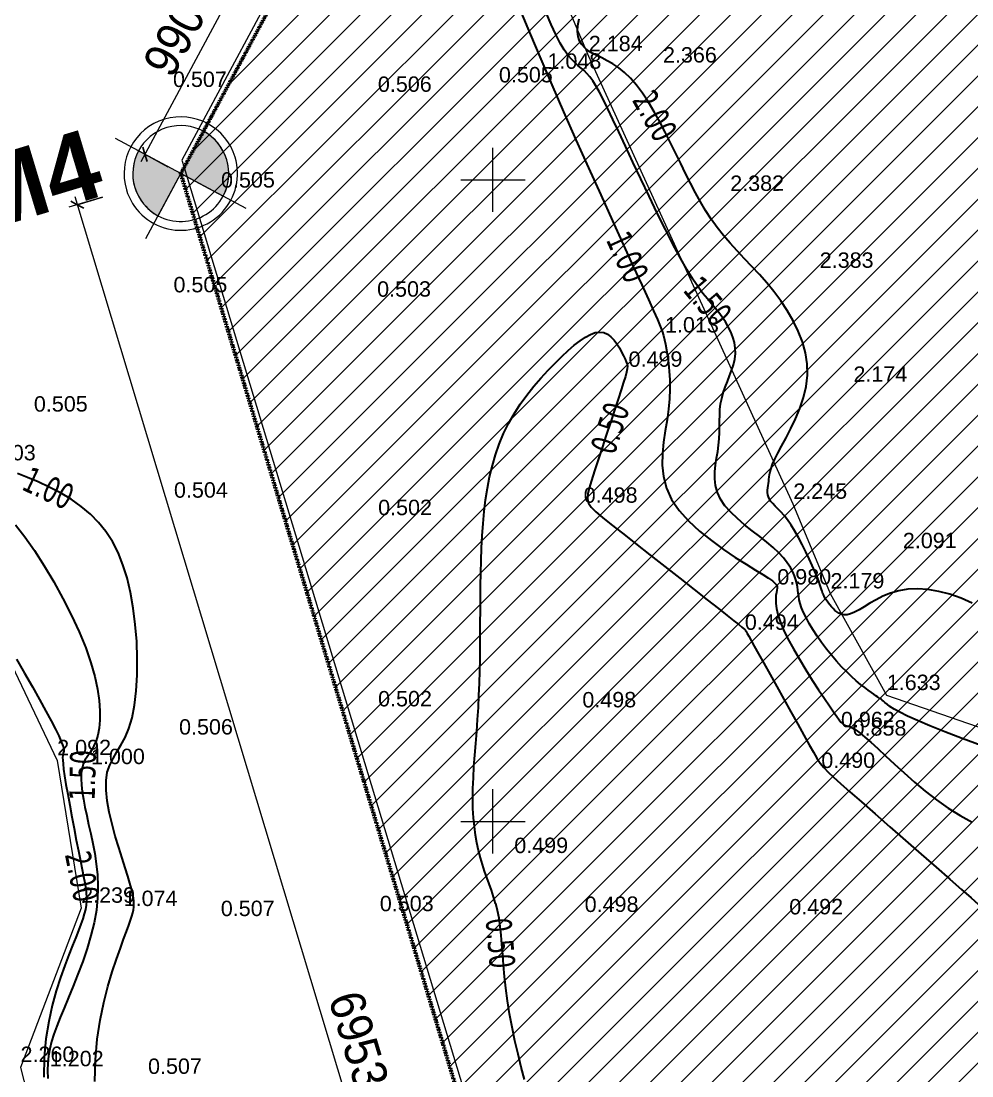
# Model space of a CAD drawing. Header units: millimetres. Extents: x 563604 to 809435, y 2337 to 1331933.
# Drawn here: x 609070 to 646113, y 1206016 to 1247116 of the extents above; entities that cross this region are included whole.
import ezdxf

# ---------------------------------------------------------------- set-up
doc = ezdxf.new("R2010")
doc.units = ezdxf.units.MM
doc.linetypes.add('Aligning Line', pattern=[11.999999364568483, 5.999999682284241, -5.999999682284241])
for name, color, linetype, lineweight in [('A-ANNO-DIMS', 211, 'Continuous', 9), ('A-ANNO-DIMS-340', 211, 'Continuous', 9), ('A-ANNO-NOTE', 131, 'Continuous', 9), ('A-DETL-GENF-1', 1, 'Continuous', 9), ('A-DETL-THIN', 151, 'Continuous', 9), ('A-DETL-THIN-1', 10, 'Aligning Line', 211), ('CD TAI', 7, 'Continuous', 9), ('DM CAI-1', 9, 'Continuous', 35), ('khung-1', 253, 'Continuous', 9), ('MUONG DAT-1', 253, 'Continuous', 9), ('NCD', 7, 'Continuous', 9), ('NCV_TKCS_HIEN TRANG_251226_dwg-1', 253, 'Continuous', 9), ('Ranh du an-1', 253, 'Continuous', 9)]:
    doc.layers.add(name, color=color, linetype=linetype, lineweight=lineweight)
doc.styles.add('Arial', font='arial_0.ttf', dxfattribs={"height": 600.1280242654427})
doc.styles.add('Arial_2', font='arial_0.ttf', dxfattribs={"width": 0.9, "height": 1360})
doc.styles.add('Arial_B', font='arialbd_0.ttf', dxfattribs={"height": 2720})
doc.styles.add('Tahoma', font='tahoma_0.ttf', dxfattribs={"width": 0.75, "height": 1000.213373775738})
doc.dimstyles.new('1_Dim_chi_tiet_khu_đất_1', dxfattribs={"dimscale": 304.8, "dimtxt": 1387.55278394148, "dimasz": 1.338582677165354, "dimexe": 1.115485564304462, "dimexo": 0.0625, "dimgap": 0.1115485564304462, "dimtad": 1, "dimdec": 0, "dimrnd": 5, "dimzin": 0, "dimdsep": 46, "dimtxsty": 'Arial_2', "dimblk1": 'OBLIQUE', "dimblk2": 'OBLIQUE', "dimsah": 1, "dimcen": 0.09, "dimdle": 1.115485564304462, "dimazin": 0, "dimtfac": 1, "dimtdec": 4, "dimtix": 1, "dimtmove": 0, "dimatfit": 3, "dimfxl": 3.346456692913386, "dimfxlon": 1, "dimtvp": 1, "dimtolj": 1, "dimtzin": 0, "dimarcsym": 2})

# ---------------------------------------------------------------- blocks, each defined once
blk = doc.blocks.new('NCV_TKCS_HIEN TRANG_251226_dwg-1595164-TỔNG THỂ_HIỆN TRẠNG KHU ĐẤT')
at = {"layer": 'DM CAI-1', "flags": 128}
for points in [[(608853.2053357937, 1227490.85549182), (609212.2043664694, 1227021.920177516), (609586.2963035334, 1226483.80786352), (609965.4860830464, 1225892.463006344), (610339.7786417786, 1225263.830064913), (610699.178915649, 1224613.853497442), (611033.6918418534, 1223958.477760871), (611333.3223567366, 1223313.647314267), (611588.0753967852, 1222695.306614425), (611790.3959494304, 1222116.819432187), (611942.4892060262, 1221581.226786199), (612049.0004094389, 1221088.989006596), (612114.5748021093, 1220640.566425643), (612143.85762662, 1220236.419372909), (612141.4941255536, 1219877.008179522), (612112.129541067, 1219562.793176754), (612060.4091163106, 1219294.234695166), (611991.0629235819, 1219070.153077816), (611909.1603568767, 1218882.808719309), (611819.8556404732, 1218722.82202646), (611728.3029985082, 1218580.813405803), (611639.656654834, 1218447.403263301), (611559.070834013, 1218313.212007193), (611491.6997596141, 1218168.860043157), (611442.6976563412, 1218004.967777869), (611415.9908635005, 1217814.007930592), (611410.5941851918, 1217595.862468807), (611424.2945402585, 1217352.26567131), (611454.87884797, 1217084.951817745), (611500.1340280216, 1216795.6551879), (611557.8469995406, 1216486.110060851), (611625.8046816543, 1216158.050716529), (611701.793993916, 1215813.211434294), (611782.9572328214, 1215452.974283249), (611863.8582044811, 1215077.312494583), (611938.416091948, 1214685.847088514), (612000.5500789852, 1214278.199086683), (612044.1793487873, 1213853.989509168), (612063.2230844077, 1213412.839376329), (612051.600469609, 1212954.369710232), (612003.2306878701, 1212478.201530388), (611914.345117309, 1211985.266784476), (611790.4239172966, 1211481.74112448), (611639.2594428364, 1210975.111126864), (611468.6440482226, 1210472.863370079), (611286.3700878908, 1209982.484432008), (611100.2299165607, 1209511.460889965), (610918.0158888102, 1209067.279322118), (610747.5203589331, 1208657.426305215), (610595.2845739335, 1208286.875460317), (610462.8453493841, 1207950.548577082), (610350.4883927163, 1207640.854487356), (610258.499411929, 1207350.20202355), (610187.1641140279, 1207071.000017933), (610136.7682075795, 1206795.657302067), (610107.5973997314, 1206516.582709072), (610099.9373986245, 1206226.185069799), (610113.9397891592, 1205917.591601879)], [(628544.9769029751, 1247470.397533478), (628913.921346818, 1246584.052334915), (629314.0585208494, 1245635.785007011), (629745.4799310555, 1244629.833813194), (630206.1592489098, 1243573.999726957), (630685.5988048587, 1242490.334565322), (631171.183094411, 1241404.452854952), (631650.2966120817, 1240341.969123077), (632110.3238536634, 1239328.497897069), (632538.6493138131, 1238389.653703875), (632922.6574873299, 1237551.051071293), (633249.7328698643, 1236838.304526269), (633510.9181676969, 1236268.791065708), (633711.8889290605, 1235826.937564647), (633861.9789128177, 1235488.933369782), (633970.5218796764, 1235230.967826109), (634046.8515883572, 1235029.23027933), (634100.3017984327, 1234859.910074725), (634140.2062693331, 1234699.196558139), (634175.8987604891, 1234523.279074993), (634214.4971452833, 1234312.803187024), (634254.2557519153, 1234066.239324228), (634291.2130223953, 1233786.514130927), (634321.4073985912, 1233476.554253009), (634340.8773226552, 1233139.286336502), (634345.6612361715, 1232777.637026014), (634331.797581292, 1232394.532967432), (634295.3248004526, 1231992.900806641), (634235.5948812225, 1231575.701409426), (634165.2139979482, 1231146.032523147), (634100.1018703937, 1230707.026117334), (634056.1782180391, 1230261.814160522), (634049.3627616417, 1229813.528621673), (634095.5752209652, 1229365.301468756), (634210.7353157736, 1228920.264671016), (634410.7627659728, 1228481.550196704), (634705.1372332994, 1228052.586095287), (635077.5781436932, 1227637.984739663), (635505.3648643568, 1227242.65458437), (635965.7767624933, 1226871.504081959), (636436.0932060153, 1226529.441686969), (636893.5935615577, 1226221.37585337), (637315.5571973171, 1225952.215033855), (637679.2634797868, 1225726.867682962), (637967.3605230891, 1225548.010506545), (638183.9714273214, 1225409.393219128), (638338.5880376559, 1225302.533788963), (638440.7022003997, 1225218.950182601), (638499.8057618603, 1225150.160368009), (638525.3905680611, 1225087.68231188), (638526.9484643162, 1225023.033981473), (638513.9712976422, 1224947.733345039), (638495.4598073378, 1224854.188779101), (638478.4503100589, 1224738.370301061), (638469.4880161621, 1224597.138338291), (638475.1181357201, 1224427.35331774), (638501.8858795156, 1224225.875666497), (638556.3364571951, 1223989.565812362), (638645.0150799673, 1223715.284182), (638774.4669576209, 1223399.891203067), (638948.3088661217, 1223043.002711802), (639158.4438450069, 1222655.256183167), (639393.8464982875, 1222250.044502409), (639643.49143111, 1221840.760554206), (639896.3532484788, 1221440.797222103), (640141.4065541212, 1221063.547391629), (640367.625953751, 1220722.403946753), (640563.9860515215, 1220430.75977258), (640722.3074180357, 1220198.466078276), (640845.7944862929, 1220021.207370815), (640940.4976558842, 1219891.126483647), (641012.4673251238, 1219800.366249085), (641067.7538930353, 1219741.069499443), (641112.4077586423, 1219705.379067601), (641152.4793209687, 1219685.437785022), (641194.018979038, 1219673.388485154), (641242.8199672814, 1219661.576972115), (641303.646860768, 1219643.160939795), (641381.0070709672, 1219611.501053743), (641479.4080086396, 1219559.957979938), (641603.3570849709, 1219481.892384356), (641757.3617105797, 1219370.664932123), (641945.929296368, 1219219.63628879), (642173.5672540896, 1219022.167121044), (642443.3198637397, 1218774.502268548), (642752.3788856596, 1218484.423271396), (643096.472949284, 1218162.595843224), (643471.3306841891, 1217819.685699517), (643872.6807202355, 1217466.358553485), (644296.251687283, 1217113.280120469), (644737.7722144828, 1216771.116113256), (645192.9709318366, 1216450.532247612), (645657.0597064275, 1216160.181101658), (646123.1833567836, 1215900.662713145)], [(646470.1086628129, 1218890.22011754), (645736.4026406084, 1219162.835361466), (645062.1962311295, 1219421.525523655), (644473.7353209726, 1219657.071200404), (643990.749080534, 1219862.231456539), (643606.8998216506, 1220037.679230296), (643309.3331395335, 1220186.065926879), (643085.1946309548, 1220310.042952909), (642921.6298908413, 1220412.261714583), (642805.7845166747, 1220495.373617532), (642724.80410324, 1220562.030068661), (642665.8342475932, 1220614.882472605), (642617.4887255643, 1220656.767355106), (642574.2540354598, 1220691.261709712), (642532.0848567736, 1220722.1276498), (642486.9358675797, 1220753.127289032), (642434.761746946, 1220788.022739647), (642371.5171733726, 1220830.57611474), (642293.156826353, 1220884.549527118), (642195.6353842457, 1220953.705090159), (642076.0775070236, 1221041.153642892), (641936.2877778568, 1221147.400930217), (641779.2407615305, 1221272.301423964), (641607.911022262, 1221415.709595113), (641425.2731248364, 1221577.479915351), (641234.3016334713, 1221757.466855941), (641037.9711132356, 1221955.524888004), (640839.2561276369, 1222171.508483796), (640641.1909221098, 1222404.395020956), (640447.0484612792, 1222649.653510579), (640260.1613911294, 1222901.875869143), (640083.8623562247, 1223155.654013977), (639921.4840019814, 1223405.579862838), (639776.3589741, 1223646.245331777), (639651.8199178543, 1223872.242339118), (639551.1994780932, 1224078.162801338), (639476.4418906745, 1224260.259286101), (639423.9377529391, 1224421.426959848), (639388.6892518178, 1224566.221638361), (639365.6985750933, 1224699.19913799), (639349.9679101221, 1224824.915275084), (639336.4994442612, 1224947.92586585), (639320.2953648672, 1225072.786725502), (639296.3578592967, 1225204.053671525), (639259.9823475134, 1225345.444691998), (639207.6371755075, 1225497.326468298), (639136.0839234375, 1225659.227852967), (639042.0841701843, 1225830.677700104), (638922.3994949128, 1226011.204863102), (638773.7914766461, 1226200.338194785), (638593.0216945488, 1226397.606549111), (638376.8517280698, 1226602.538779046), (638124.6443291613, 1226814.710276435), (637846.1669427697, 1227033.882585233), (637553.7881867711, 1227259.86378813), (637259.876679467, 1227492.461966965), (636976.8010387336, 1227731.485204573), (636716.9298824463, 1227976.741582508), (636492.6318284813, 1228228.039183746), (636316.2754948564, 1228485.186090695), (636196.5770771519, 1228747.729927884), (636127.643077366, 1229014.176488622), (636099.9275757697, 1229282.771111036), (636103.8846520655, 1229551.759131977), (636129.9683866662, 1229819.385887018), (636168.6328585647, 1230083.896714002), (636210.3321484578, 1230343.536948644), (636245.520335764, 1230596.551928647), (636267.028763273, 1230841.664262186), (636277.1978229963, 1231079.505646997), (636280.7451708835, 1231311.18505271), (636282.3884621747, 1231537.81144796), (636286.8453521099, 1231760.493802944), (636298.833496071, 1231980.341087574), (636323.0705491562, 1232198.462270062), (636364.2741667472, 1232415.966320745), (636425.259537286, 1232633.749346951), (636501.2319793247, 1232851.856011338), (636585.4943444756, 1233070.118113981), (636671.3494847764, 1233288.367454951), (636752.1002512716, 1233506.435835173), (636821.0494961411, 1233724.155054295), (636871.5000702873, 1233941.356913383), (636896.7548258901, 1234157.873212227), (636891.7991727658, 1234373.374974523), (636858.3487535476, 1234586.890115768), (636799.8017689314, 1234797.285772242), (636719.5564198963, 1235003.42908321), (636621.0109068543, 1235204.187185662), (636507.5634312105, 1235398.427218435), (636382.6121930927, 1235585.016318378), (636249.5553941902, 1235762.821623476), (636110.7265569303, 1235932.93911218), (635964.2004910939, 1236105.38012324), (635806.9873297546, 1236292.384835447), (635636.0972041413, 1236506.193428585), (635448.5402473279, 1236759.046080737), (635241.3265913945, 1237063.18297211), (635011.4663681377, 1237430.844281071), (634755.9697099216, 1237874.270186836), (634473.6579795968, 1238400.198456339), (634170.5974619586, 1238993.357207811), (633854.665672005, 1239632.9721472), (633533.7401248757, 1240298.268980738), (633215.6983361364, 1240968.473413098), (632908.4178202171, 1241622.811152071), (632619.7760929674, 1242240.507902047), (632357.6506695271, 1242800.789370533), (632127.8789417032, 1243287.482551935), (631928.1378085401, 1243702.819605834), (631754.064046317, 1244053.633979416), (631601.2944304616, 1244346.759120861), (631465.4657376789, 1244589.028478632), (631342.2147433966, 1244787.275501192), (631227.1782234684, 1244948.333636436), (631115.9929541734, 1245079.036332545), (631004.747092164, 1245187.012028575), (630891.3343171467, 1245283.069129366), (630774.0996904783, 1245378.811031203), (630651.3882728063, 1245485.841128952), (630521.5451250616, 1245615.762818754), (630382.9153078918, 1245780.179496329), (630233.8438820858, 1245990.69455725), (630072.6759090007, 1246258.911397945), (629899.2350340587, 1246592.132056269), (629719.2592424914, 1246980.453140898), (629539.9651038799, 1247409.669901795)], [(646129.8968729497, 1224434.723275345), (645691.8253173576, 1224627.929832807), (645253.3962917324, 1224782.044955254), (644820.6277479507, 1224895.743986702), (644399.5376361854, 1224967.702272302), (643996.1439087387, 1224996.595157633), (643616.4645157837, 1224981.097986994), (643265.3236105621, 1224921.798515776), (642942.7701497913, 1224826.934140033), (642647.6592922636, 1224706.654666629), (642378.846195636, 1224571.109901005), (642135.1860188429, 1224430.449650307), (641915.533919967, 1224294.82372097), (641718.745057517, 1224174.381918294), (641543.6745894336, 1224079.274050136), (641389.019246424, 1224017.258521274), (641252.8420464288, 1223986.528137671), (641133.0475791615, 1223982.884303066), (641027.5404346191, 1224002.128422474), (640934.2252029408, 1224040.061900911), (640851.0064741239, 1224092.486143252), (640775.7888377398, 1224155.202553661), (640706.4768839277, 1224224.012536585), (640641.3947246511, 1224295.237818661), (640580.5445615832, 1224367.281414563), (640524.3481176541, 1224439.066660302), (640473.2271160774, 1224509.51689203), (640427.6032800671, 1224577.555445616), (640387.8983326949, 1224642.105657353), (640354.5339977425, 1224702.090863253), (640327.9319984235, 1224756.434400318), (640307.8687013816, 1224805.234391195), (640291.5390482572, 1224853.288108043), (640275.4926245458, 1224906.567611219), (640256.2790144663, 1224971.044959092), (640230.4478042241, 1225052.692212302), (640194.5485787474, 1225157.481430355), (640145.1309226804, 1225291.384672328), (640078.7444213771, 1225460.373998011), (639993.0162301429, 1225667.855402522), (639889.8837833796, 1225906.970625), (639772.3620851565, 1226168.295338491), (639643.4661399688, 1226442.405218175), (639506.2109523118, 1226719.875937383), (639363.6115261127, 1226991.283170584), (639218.6828662924, 1227247.202591677), (639074.4399764948, 1227478.209875414), (638933.7314611472, 1227677.2055193), (638798.7403241236, 1227846.389317805), (638671.4831678107, 1227990.28588929), (638553.9765967246, 1228113.419851829), (638448.2372131102, 1228220.31582435), (638356.2816210575, 1228315.498425353), (638280.1264238053, 1228403.492272632), (638221.788224024, 1228488.821984827), (638182.4243147526, 1228575.161904455), (638159.754744399, 1228662.785270225), (638150.6402504615, 1228751.115045712), (638151.9415711485, 1228839.574193071), (638160.5194432486, 1228927.585676588), (638173.2346055377, 1229014.572458275), (638186.9477949467, 1229099.957502134), (638198.519748832, 1229183.163770887), (638206.203133351, 1229264.741833332), (638213.8183233362, 1229349.752683836), (638226.5776222788, 1229444.384922557), (638249.6933329605, 1229554.827148941), (638288.3777585886, 1229687.26796343), (638347.843201945, 1229847.895966323), (638433.3019663788, 1230042.899756926), (638549.9663549558, 1230278.46793568), (638700.0746367875, 1230558.747600382), (638873.9689438943, 1230879.719840814), (639059.0173746262, 1231235.324245391), (639242.5880279012, 1231619.500401108), (639412.0490009341, 1232026.18789624), (639554.7683933526, 1232449.326319202), (639658.1143025134, 1232882.85525642), (639709.4548269085, 1233320.714296454), (639699.4112341817, 1233757.470434943), (639631.617468724, 1234190.200299275), (639512.9606433682, 1234616.607924203), (639350.3278720826, 1235034.397344622), (639150.6062679839, 1235441.272595854), (638920.6829443306, 1235834.937712796), (638667.4450148073, 1236213.096730342), (638397.7795925305, 1236573.453684099), (638118.0088413957, 1236914.754572041), (637832.195124298, 1237239.913249429), (637543.8358554784, 1237552.885534742), (637256.428448185, 1237857.627246602), (636973.470316375, 1238158.094203492), (636698.4588737224, 1238458.242224317), (636434.8915337585, 1238762.027127132), (636186.2657102991, 1239073.404730701), (635954.9486489017, 1239395.648655808), (635738.7869240787, 1239729.303731884), (635534.4969425105, 1240074.232588814), (635338.7951103095, 1240430.297858758), (635148.397834156, 1240797.362172881), (634960.0215203047, 1241175.288162205), (634770.3825757195, 1241563.938457327), (634576.197406371, 1241963.175689839), (634374.8703411006, 1242371.635564267), (634166.5573955488, 1242783.046073766), (633952.1025075171, 1243189.908287124), (633732.3496145234, 1243584.723270856), (633508.1426546529, 1243959.992093042), (633280.3255654235, 1244308.215820198), (633049.7422847785, 1244621.895519975), (632817.2367502358, 1244893.532260027), (632583.9971334737, 1245118.183998231), (632352.5885392651, 1245301.13625848), (632125.9203062598, 1245450.231454183), (631906.9017731075, 1245573.311999743), (631698.4422790256, 1245678.220309136), (631503.4511619542, 1245772.798796198), (631324.837760969, 1245864.889875331), (631165.5114148613, 1245962.335960653), (631028.3190184694, 1246072.254370446), (630915.8576925192, 1246198.862038644), (630830.662114067, 1246345.650805334), (630775.2669601691, 1246516.112509037), (630752.2069081654, 1246713.738989129), (630764.0166348283, 1246942.022083565), (630813.230817214, 1247204.453632999)], [(611939.3808267061, 1205800.087656706), (611964.1132174138, 1206646.415014228), (612038.2782987849, 1207443.036085555), (612151.4243792229, 1208186.618560519), (612293.0997678414, 1208873.83012668), (612452.8527731862, 1209501.33847401), (612620.2317033772, 1210065.811291062), (612784.7848683794, 1210563.916267101), (612936.0605756029, 1210992.321091246), (613065.6537931089, 1211349.809090567), (613173.3461260245, 1211643.626148041), (613260.9658375729, 1211883.133786155), (613330.3411914032, 1212077.693525976), (613383.3004507385, 1212236.66688928), (613421.6718800794, 1212369.415398412), (613447.2837425072, 1212485.300574297), (613461.9643015288, 1212593.683939138), (613466.9909478329, 1212703.544553017), (613461.4375794154, 1212822.331628956), (613443.82722046, 1212957.11191885), (613412.6828957185, 1213114.952173317), (613366.5276298005, 1213302.919144535), (613303.8844474576, 1213528.079584258), (613223.2763731576, 1213797.500243388), (613123.2264313683, 1214118.247874102), (613004.0796706651, 1214493.771931861), (612873.4692316543, 1214913.052691347), (612740.8502800439, 1215361.453130806), (612615.6779806897, 1215824.336229478), (612507.407498306, 1216287.064965894), (612425.4939984586, 1216735.00231901), (612379.3926451519, 1217153.511266787), (612378.5586040936, 1217527.954788893), (612429.0505261827, 1217849.130561767), (612523.3410064895, 1218129.575055048), (612650.5061259851, 1218387.259437139), (612799.6219662086, 1218640.154875588), (612959.764608131, 1218906.232538512), (613120.0101334334, 1219203.463593887), (613269.4346226611, 1219549.819208979), (613397.114157353, 1219963.270552046), (613494.0900677439, 1220455.953547564), (613559.2646811225, 1221016.663148132), (613593.5055744667, 1221628.359061857), (613597.6803233352, 1222274.000996419), (613572.6565049898, 1222936.548662337), (613519.3016952731, 1223598.961766866), (613438.483471021, 1224244.200018254), (613331.0694085021, 1224855.223126451), (613197.5225963306, 1225418.392999097), (613036.6881710865, 1225933.68034962), (612847.0067816958, 1226404.458089419), (612626.919076375, 1226834.099130888), (612374.8657043338, 1227225.976387556), (612089.2873140726, 1227583.462770112), (611768.6245539498, 1227909.931192937), (611411.3180730332, 1228208.75456672), (611018.2311367851, 1228482.763610557), (610599.9174766705, 1228732.620266097), (610169.3534414001, 1228958.444279421), (609739.515379259, 1229160.355398737), (609323.3796393838, 1229338.473370695), (608933.9225693498, 1229492.917942793)], [(627558.8685002078, 1212734.964724782), (627480.3359796893, 1212996.162360331), (627395.1048221838, 1213249.171345061), (627306.1970366075, 1213496.547431031), (627216.0931617313, 1213742.647287613), (627127.2737366091, 1213991.827584035), (627042.2192995861, 1214248.444990237), (626963.1598512925, 1214516.313769533), (626891.3232405077, 1214797.078567545), (626827.6867773033, 1215091.841625257), (626773.227771325, 1215401.705182235), (626728.9235329282, 1215727.771479606), (626695.7513723262, 1216071.142757503), (626674.6885995906, 1216432.921255775), (626666.712524509, 1216814.209215124), (626672.2011996098, 1217215.474422591), (626689.135644551, 1217634.646843339), (626714.8976222993, 1218069.021991567), (626746.8688945435, 1218515.895380908), (626782.4312235408, 1218972.56252173), (626818.9663716898, 1219436.318928941), (626853.8561015312, 1219904.460115181), (626884.4821740445, 1220374.281592094), (626908.8143647694, 1220843.635632401), (626927.1744974088, 1221312.60153949), (626940.472406536, 1221781.815377683), (626949.6179282852, 1222251.913209884), (626955.5208983648, 1222723.531098853), (626959.0911523417, 1223197.305108201), (626961.2385259242, 1223673.8713014), (626962.8728545367, 1224153.865741493), (626964.9911761646, 1224637.560425273), (626968.9393360522, 1225123.77108253), (626976.150381579, 1225610.949377513), (626988.0573601238, 1226097.546973333), (627006.093319634, 1226582.015534238), (627031.6913067788, 1227062.806724334), (627066.2843697891, 1227538.372206591), (627111.3055556183, 1228007.163644264), (627168.2660345737, 1228467.841817992), (627238.9894682508, 1228919.903966885), (627325.3776408893, 1229363.056447439), (627429.3323363028, 1229797.00561615), (627552.7553387315, 1230221.457828377), (627697.5484322727, 1230636.119440617), (627865.6134013083, 1231040.696808088), (628058.8520302199, 1231434.896286858), (628277.9884979547, 1231818.172780949), (628519.0365669731, 1232188.975381778), (628776.8323941596, 1232545.501729421), (629046.2121369661, 1232885.949464242), (629322.0119532701, 1233208.516223904), (629599.067999814, 1233511.399650187), (629872.2164336242, 1233792.797381182), (630136.2934127201, 1234050.907057251), (630387.0441212408, 1234283.770149258), (630623.849853481, 1234488.803453204), (630847.0009304222, 1234663.267597582), (631056.7876736139, 1234804.423208754), (631253.5004038956, 1234909.530915639), (631437.429442817, 1234975.851344882), (631608.8651116434, 1235000.645124126), (631768.0977310728, 1234981.172882003), (631915.3427754109, 1234916.729644313), (632050.5163265817, 1234814.748035166), (632173.4596185565, 1234684.695077116), (632284.0138861578, 1234536.037793711), (632382.0203640662, 1234378.243207787), (632467.3202863947, 1234220.778342039), (632539.7548879657, 1234073.110219732), (632599.1654027504, 1233944.705863275), (632645.1267303675, 1233841.133708045), (632676.1484277773, 1233752.367833178), (632690.4737180136, 1233664.483731342), (632686.3458228328, 1233563.556894778), (632662.0079648428, 1233435.662814594), (632615.703366084, 1233266.876983173), (632545.6752494484, 1233043.274892615), (632450.1668361247, 1232750.93203502), (632328.8558730606, 1232381.686490625), (632187.1582005892, 1231950.426695197), (632031.9241832413, 1231477.803673631), (631870.0041852639, 1230984.468450823), (631708.2485711876, 1230491.072051671), (631553.5077055435, 1230018.265500501), (631412.6319527206, 1229586.699822354), (631292.4716768236, 1229217.026041556), (631200.1925916452, 1228923.138670196), (631144.2218034838, 1228691.90616884), (631133.3017678991, 1228503.440485103), (631176.1749414448, 1228337.853566317), (631281.583779113, 1228175.257360523), (631458.2707371734, 1227995.763814768), (631714.9782709022, 1227779.484876811), (632060.4488362849, 1227506.532494551), (632497.8967189227, 1227163.52247759), (633008.4235299736, 1226763.086084336), (633567.6027092178, 1226324.3584349), (634151.0076970026, 1225866.474650102), (634734.2119348113, 1225408.56984977), (635292.7888625655, 1224969.779154724), (635802.3119211808, 1224569.237685926), (636238.3545511466, 1224226.080562636), (636582.6139950458, 1223954.647081095), (636841.2827045448, 1223750.093235954), (637026.6769326937, 1223602.779196293), (637151.1129329682, 1223503.065132468), (637226.90695927, 1223441.311213558), (637266.3752646492, 1223407.877609067), (637281.8341027234, 1223393.124490344), (637285.5997266847, 1223387.412024625), (637288.8704128504, 1223381.011670099), (637298.3725267735, 1223363.840034591), (637319.7144562807, 1223325.725013337), (637358.5045900506, 1223256.494500718), (637420.3513159096, 1223145.97639211), (637510.8630226784, 1222983.9985836), (637635.6480976157, 1222760.388969002), (637800.3149296839, 1222464.975443976), (638007.635481459, 1222092.714826391), (638249.036015933, 1221659.079619967), (638513.1063699961, 1221184.671252054), (638788.4363819574, 1220690.091150001), (639063.6158882808, 1220195.940740448), (639327.2347262822, 1219722.821450033), (639567.8827342708, 1219291.33470639), (639774.1497487106, 1218922.08193559), (639939.5891650312, 1218628.652863722), (640077.6086051569, 1218396.590410981), (640206.5792492677, 1218204.425795166), (640344.8722775438, 1218030.690235353), (640510.8588693135, 1217853.914948206), (640722.9102046151, 1217652.631153368), (640999.3974633449, 1217405.370068214), (641358.6918255407, 1217090.662912812), (641811.9250942145, 1216694.278624347), (642341.271566258, 1216230.937029179), (642921.6661621046, 1215722.5956722), (643528.0438019034, 1215191.212098448), (644135.3394062296, 1214658.74385395), (644718.4878953744, 1214147.148483741), (645252.4241893452, 1213678.383533993), (645712.083208717, 1213274.406550167), (646078.6336902805, 1212951.742474044), (646358.1796366811, 1212705.185834955)], [(608888.6698768259, 1222258.315640472), (609208.1588442754, 1221703.60737718), (609511.1931298949, 1221173.237647197), (609790.2979513317, 1220678.996640884), (610037.998524956, 1220232.674548743), (610246.8200684153, 1219846.061560992), (610411.4419593506, 1219527.642576861), (610535.1602237519, 1219272.681326808), (610623.4250471771, 1219073.136250588), (610681.6866160355, 1218920.96578611), (610715.3951171626, 1218808.128373979), (610730.0007361158, 1218726.582452247), (610730.9536600147, 1218668.2864601), (610723.7040749844, 1218625.198837577), (610713.1962726519, 1218588.970431838), (610702.3509673578, 1218550.02172805), (610693.582978518, 1218498.465620912), (610689.3071258325, 1218424.415003138), (610691.9382292852, 1218317.982769429), (610703.8911080081, 1218169.281813493), (610727.5805815592, 1217968.425029746), (610765.4214699224, 1217705.525311754), (610818.8757232592, 1217375.017526794), (610885.5938147139, 1216988.624432449), (610962.2733480346, 1216562.390760158), (611045.611927111, 1216112.361240221), (611132.3071556914, 1215654.580604929), (611219.0566373818, 1215205.093584156), (611302.5579763558, 1214779.94490991), (611379.5087760777, 1214395.17931249), (611447.073746907, 1214062.870021196), (611504.2860243727, 1213779.204256769), (611550.645850899, 1213536.397737956), (611585.653468059, 1213326.666183642), (611608.8091182768, 1213142.225312147), (611619.6130435512, 1212975.290842359), (611617.5654858806, 1212818.078493305), (611602.1666871216, 1212662.803983306), (611572.905197354, 1212502.017070179), (611529.2227972783, 1212329.603664487), (611470.5495753922, 1212139.783717), (611396.3156197675, 1211926.77717863), (611305.9510193277, 1211684.803997878), (611198.8858625706, 1211408.08412594), (611074.5502374262, 1211090.83751245), (610932.3742329598, 1210727.284108179), (610773.4824669756, 1210312.637149586), (610605.7776772007, 1209846.08302127), (610438.8571306687, 1209327.801394371), (610282.3180946968, 1208757.971939887), (610145.7578363188, 1208136.774330233), (610038.7736229937, 1207464.388235982), (609970.9627216135, 1206740.993327988), (609951.9223996372, 1205966.769278386)], [(628688.1431608603, 1205870.402995204), (628557.3950284123, 1206351.560845673), (628430.5513860182, 1206858.984881083), (628310.5540441711, 1207382.419525257), (628200.3448140745, 1207911.609204716), (628102.8655052282, 1208436.298342431), (628021.0579288356, 1208946.231364638), (627956.7025033102, 1209432.902626815), (627906.9340795968, 1209894.806212323), (627867.7261171282, 1210332.186135611), (627835.0520749111, 1210745.286410842), (627804.8854120944, 1211134.351053033), (627773.1995881107, 1211499.624076206), (627735.9680621087, 1211841.349494524), (627689.1642930955, 1212159.771323287), (627629.8462537028, 1212455.819018815), (627559.4099696439, 1212733.163808182)]]:
    blk.add_lwpolyline(points, dxfattribs=at)
at = {"layer": 'khung-1'}
for p, q in [((627454.270507538, 1239682.999999771), (627454.270507538, 1242183.000000252)), ((626204.2705073688, 1240932.999999941), (628704.2705075651, 1240932.999999941)), ((627454.270507538, 1214682.999999937), (627454.270507538, 1217182.999999708)), ((626204.2705075108, 1215932.999999965), (628704.2705075651, 1215932.999999965))]:
    blk.add_line(p, q, dxfattribs=at)
at = {"layer": 'MUONG DAT-1', "flags": 128}
for points in [[(585622.7722395447, 1225596.763601011), (598775.4732304942, 1229465.982883743), (599961.0926925492, 1230162.917879833), (603141.1710444924, 1229996.350220726), (605786.1017930612, 1228140.160676931), (610478.2202431251, 1218302.054117361), (611411.9258518417, 1212552.004393055), (609049.9827930306, 1206349.11706883), (611438.3735356004, 1197034.713427734), (615758.0632156994, 1186067.488241319), (625524.9508908492, 1172536.501668112), (629119.033093043, 1162612.797901687), (630221.6622517403, 1162446.351431272), (642316.143214697, 1162502.767207545), (647717.0449182183, 1163041.56751694), (649839.4555832896, 1162210.372335558), (652469.2790967096, 1157843.604810328), (654675.0244224977, 1156877.57620225), (658378.54588481, 1156996.299483737), (662621.4353108503, 1159562.818393352), (673511.2035945442, 1164921.550690809)], [(695625.2202617426, 1272682.086551124), (694309.1119247843, 1263532.702597301), (696392.0755620204, 1250539.786791015), (697868.0905834538, 1237043.336774513), (702167.5267214634, 1230866.099074849), (709140.5677727625, 1223399.861733828), (714554.0741036966, 1220275.900171564), (719814.0444709416, 1222475.72843327), (719659.213848643, 1219408.702074291), (715154.2565103573, 1218976.028799864), (703169.2120442145, 1221724.476126455), (693335.468528251, 1221136.254719388), (686001.1513577678, 1224428.741721621), (676260.5616663538, 1222080.358737132), (655882.6927849822, 1216317.256494051), (642798.2450243991, 1220839.505193912), (640606.4721363388, 1224799.213510094), (639155.9570073668, 1228291.561660676), (631190.2734858636, 1245733.623447223), (628373.85847283, 1252426.264449606)]]:
    blk.add_lwpolyline(points, dxfattribs=at)
at = {"layer": 'Ranh du an-1', "flags": 128}
for points in [[(719355.2705079496, 1273233.000000399), (710626.2705079649, 1277902.000000322), (620000.2705077712, 1250383.000000362), (615332.270507845, 1241700.000000206), (615418.8543918182, 1241414.363330038)], [(615418.8543918182, 1241414.363330038), (635502.2705079307, 1175160.000000271), (739225.0136526984, 1206601.679416322)]]:
    blk.add_lwpolyline(points, dxfattribs=at)
at = {"layer": 'CD TAI', "char_height": 600.1280242654427, "width": 2512.822744633115, "attachment_point": 1, "rotation": 0.13458653618538488, "line_spacing_factor": 0.9417779076525877, "style": 'Arial'}
for s, insert in [('2.184', (631188.3770085197, 1246540.984592316)), ('1.048', (629577.0045506269, 1245854.775056227)), ('2.366', (634077.0423167188, 1246097.672756566)), ('0.505', (627685.1395618971, 1245324.577135116)), ('0.507', (614987.2992706888, 1245147.346475147)), ('0.506', (622969.3274116426, 1244957.022112676)), ('0.505', (616858.8641795855, 1241225.263501346)), ('2.382', (636697.3507324174, 1241097.746068548)), ('2.383', (640184.1436389305, 1238100.28700356)), ('0.505', (615006.0950885464, 1237145.661560274)), ('0.503', (622940.1861056787, 1236975.372587726)), ('1.013', (634155.9597221632, 1235580.915232318)), ('0.499', (632736.03712283, 1234243.642786887)), ('2.174', (641497.856796671, 1233659.412613279)), ('0.505', (609567.2006639455, 1232497.958935778)), ('1.003', (607540.711106734, 1230597.003362671)), ('0.504', (615024.890906404, 1229143.976645685)), ('0.498', (630988.5217498451, 1228944.44416692)), ('2.245', (639154.060530023, 1229098.922805911)), ('0.502', (622979.3391415626, 1228462.836943018)), ('2.091', (643422.4999182847, 1227175.531509488)), ('0.980', (638532.265940008, 1225761.741438323)), ('2.179', (640604.575658711, 1225606.57465547)), ('0.494', (637266.3465018132, 1223995.669173468)), ('1.633', (642796.3485469132, 1221646.866339147)), ('0.502', (622977.6830873218, 1221012.298522533)), ('0.498', (630935.5021863464, 1220972.919896029)), ('0.506', (615223.1452290326, 1219913.99922806)), ('0.962', (641011.3622642029, 1220199.361557263)), ('0.858', (641463.2302292504, 1219871.351879467)), ('2.092', (610476.3237656392, 1219109.415262595)), ('1.000', (611793.4256004755, 1218761.433249003)), ('0.490', (640245.883996657, 1218612.766838844)), ('0.499', (628284.2776803229, 1215296.86566449)), ('2.239', (611410.0293743558, 1213359.36553829)), ('1.074', (613064.6855119988, 1213232.223983456)), ('0.503', (623044.3213752129, 1213030.873982006)), ('0.498', (631025.9709000204, 1213001.732676184)), ('0.492', (638997.5908338468, 1212907.987963345)), ('0.507', (616849.3259958029, 1212841.099592353)), ('2.260', (609048.0863156867, 1207156.478214065)), ('1.202', (610186.7254059088, 1206989.116114923)), ('0.507', (614015.023108504, 1206692.696554176))]:
    blk.add_mtext(s, dxfattribs=dict(at, insert=insert))
at = {"layer": 'NCD', "char_height": 1000.213373775738, "width": 2355.813360617694, "attachment_point": 2, "line_spacing_factor": 0.994305556233853, "style": 'Tahoma'}
for s, insert, rotation in [('2.00', (634203.0990332093, 1243670.880620062), 299.10018746754827), ('1.00', (633154.7804774111, 1238132.74002844), 294.6037228057543), ('1.50', (636209.2964923424, 1236518.154660174), 310.0534608840538), ('0.50', (631535.2069950426, 1231417.779685295), 71.82939053424904), ('1.00', (610346.5154925307, 1229375.966028603), 334.83878880160785), ('1.50', (610960.9146001935, 1217744.927943544), 88.58285457627586), ('2.00', (611945.3754703513, 1213884.641918425), 281.40295528599154), ('0.50', (628251.057266118, 1211235.322262058), 274.95774570945616)]:
    blk.add_mtext(s, dxfattribs=dict(at, insert=insert, rotation=rotation))
blk = doc.blocks.new('HDNDCT_DIEM DINH VI NHO - HDNDCT_DIEM DINH VI NHO-1604829-TỔNG THỂ_HIỆN TRẠNG KHU ĐẤT')
at = {"layer": 'A-ANNO-NOTE'}
h = blk.add_hatch(color=256, dxfattribs=at)
edge = h.paths.add_edge_path()
edge.add_line((636990.0314499066, 1173714.444279847), (635342.5792509393, 1174599.204841873))
edge.add_line((635342.5792509393, 1174599.204841873), (636227.339812966, 1176246.657040841))
edge.add_arc((635342.5792509393, 1174599.204841873), 1870.000000000004, -28.237923707196387, 61.76207629280208, ccw=False)
h = blk.add_hatch(color=256, dxfattribs=at)
edge = h.paths.add_edge_path()
edge.add_arc((635342.5792509393, 1174599.204841873), 1870.000000000106, 151.7620762928017, 241.7620762928022, ccw=False)
edge.add_line((633695.1270519719, 1175483.9654039), (635342.5792509393, 1174599.204841873))
edge.add_line((635342.5792509393, 1174599.204841873), (634457.8186889127, 1172951.752642906))
for p, q in [((636709.9364831622, 1177145.267331187), (633975.2220187164, 1172053.14235256)), ((637888.6417402525, 1173231.84760965), (632796.5167616261, 1175966.562074096)), ((636227.339812966, 1176246.657040841), (635342.5792509393, 1174599.204841873)), ((635342.5792509393, 1174599.204841873), (633695.1270519719, 1175483.9654039)), ((634457.8186889127, 1172951.752642906), (635342.5792509393, 1174599.204841873)), ((635342.5792509393, 1174599.204841873), (636990.0314499066, 1173714.444279847))]:
    blk.add_line(p, q, dxfattribs=at)
for radius, start, end in [(2209.999999999926, 16.76207629280178, 196.7620762927947), (1869.999999999941, 16.76207629280375, 196.7620762927955), (1870.000000000004, 331.7620762928032, 61.76207629280172), (1870.000000000106, 151.7620762928014, 241.7620762928019), (2210.000000000005, 196.7620762927974, 16.76207629280442), (1870.000000000019, 196.7620762927987, 16.76207629280686)]:
    blk.add_arc((635342.5792509393, 1174599.204841873), radius, start, end, dxfattribs=at)
blk = doc.blocks.new('DIMBLOCK4-TỔNG THỂ_HIỆN TRẠNG KHU ĐẤT')
at = {"layer": 'A-ANNO-DIMS-340'}
for p, q in [((618736.5399916122, 1250946.807367689), (613731.0213357885, 1241626.373037428)), ((619474.2847252205, 1250164.673934039), (618276.1376714306, 1250808.136160976)), ((618575.674434878, 1250647.270604242), (619474.2847252206, 1250164.673934039)), ((614790.4971828652, 1241443.313130673), (613592.3501290751, 1242086.77535761)), ((613891.8868925227, 1241925.909800875), (614790.4971828653, 1241443.313130673))]:
    blk.add_line(p, q, dxfattribs=at)
at = {"layer": 'A-ANNO-DIMS-340', "lineweight": 25}
for p, q in [((618575.674434878, 1250647.270604242), (618492.47171085, 1250923.51199635)), ((618575.674434878, 1250647.270604242), (618658.8771589061, 1250371.029212132)), ((613891.8868925227, 1241925.909800875), (613808.6841684947, 1242202.151192984)), ((613891.8868925227, 1241925.909800875), (613975.0896165507, 1241649.668408766))]:
    blk.add_line(p, q, dxfattribs=at)
at = {"layer": 'A-ANNO-DIMS-340', "color": 0, "insert": (613759.5591179136, 1245483.068822697), "char_height": 1360, "width": 4508.479199514469, "attachment_point": 1, "rotation": 61.76207629241215, "line_spacing_factor": 0.9417779076525878, "style": 'Arial_2'}
blk.add_mtext('9900', dxfattribs=at)
blk = doc.blocks.new('_Oblique')
at = {"color": 0, "linetype": 'ByBlock', "lineweight": -2}
blk.add_line((-0.5, -0.5), (0.5, 0.5), dxfattribs=at)
blk = doc.blocks.new('DIMBLOCK5-TỔNG THỂ_HIỆN TRẠNG KHU ĐẤT')
at = {"layer": 'A-ANNO-DIMS-340'}
for p, q in [((612236.2496100675, 1240255.061726116), (610934.0351993716, 1239862.84032362)), ((611161.5334514217, 1240286.449276918), (631409.9633551852, 1173059.630325078)), ((611259.5888020456, 1239960.895674244), (612236.2496100675, 1240255.061726116)), ((632288.5688125832, 1173679.349979624), (630986.3544018874, 1173287.128577128)), ((631311.9080045613, 1173385.183927752), (632288.5688125832, 1173679.349979624))]:
    blk.add_line(p, q, dxfattribs=at)
at = {"layer": 'A-ANNO-DIMS-340', "lineweight": 25}
for p, q in [((611259.5888020456, 1239960.895674244), (611005.4234300668, 1240097.394625474)), ((611259.5888020456, 1239960.895674244), (611513.7541740244, 1239824.396723014)), ((631311.9080045613, 1173385.183927752), (631057.7426325826, 1173521.682878982)), ((631311.9080045613, 1173385.183927752), (631566.0733765401, 1173248.684976522))]:
    blk.add_line(p, q, dxfattribs=at)
at = {"layer": 'A-ANNO-DIMS-340', "color": 0, "insert": (622331.6704876276, 1209440.432863824), "char_height": 1360, "width": 5635.598999393086, "attachment_point": 1, "rotation": 286.76207629271073, "line_spacing_factor": 0.9417779076525878, "style": 'Arial_2'}
blk.add_mtext('69530', dxfattribs=at)

msp = doc.modelspace()

# ---------------------------------------------------------------- hatches: boundary and pattern name
at = {"layer": 'A-DETL-GENF-1'}
h = msp.add_hatch(dxfattribs=at)
h.set_pattern_fill('FP_1', color=256, style=0, pattern_type=2)
h.set_pattern_definition([(45, (0, 0), (-601.0407640085655, 601.0407640085655), [])])
h.paths.add_polyline_path([(635342.57925094, 1174599.204841875), (739422.0509282753, 1205947.495889248), (719369.7317257151, 1272523.207636075), (710648.3709224504, 1277206.995178279), (619974.0475907796, 1249896.277391734), (615290.2600484244, 1241174.916588367)])

# ---------------------------------------------------------------- linework, layer by layer
at = {"layer": 'A-DETL-THIN'}
for p, q in [((619974.0475907789, 1249896.277391732), (615290.2600484235, 1241174.916588366)), ((615290.2600484237, 1241174.916588366), (635342.5792509393, 1174599.204841873))]:
    msp.add_line(p, q, dxfattribs=at)
at = {"layer": 'A-DETL-THIN-1'}
for p, q in [((619974.0475907789, 1249896.277391732), (615290.2600484237, 1241174.916588366)), ((615290.2600484235, 1241174.916588366), (635342.5792509393, 1174599.204841873))]:
    msp.add_line(p, q, dxfattribs=at)

# ---------------------------------------------------------------- block references
at = {"layer": 'A-ANNO-NOTE'}
msp.add_blockref('HDNDCT_DIEM DINH VI NHO - HDNDCT_DIEM DINH VI NHO-1604829-TỔNG THỂ_HIỆN TRẠNG KHU ĐẤT', (-20052.31920315762, 66575.71174823969), dxfattribs=at)
at = {"layer": 'NCV_TKCS_HIEN TRANG_251226_dwg-1'}
msp.add_blockref('NCV_TKCS_HIEN TRANG_251226_dwg-1595164-TỔNG THỂ_HIỆN TRẠNG KHU ĐẤT', (0, 0), dxfattribs=at)

# ---------------------------------------------------------------- texts
at = {"layer": 'A-ANNO-NOTE', "insert": (612029.8713836435, 1241664.876221589), "char_height": 2720, "width": 5239.399999999998, "attachment_point": 6, "rotation": 16.762076292801172, "line_spacing_factor": 0.9364389825664476, "style": 'Arial_B'}
msp.add_mtext('\\pxqr,t0.0625,0.125,0.1875,0.25,0.3125,0.375,0.4375,0.5,0.5625,0.625,0.6875,0.75,0.8125,0.875,0.9375,1,1.0625,1.125,1.1875,1.25,1.3125,1.375,1.4375,1.5,1.5625,1.625,1.6875,1.75,1.8125,1.875,1.9375,2;{M4}', dxfattribs=at)

# ---------------------------------------------------------------- dimensions: what is measured, and where the dimension line sits
at = {"layer": 'A-ANNO-DIMS'}
for base, p1, p2, angle, override, picture, middle in [((613891.8868925227, 1241925.909800875), (619474.2847252206, 1250164.673934039), (614790.4971828653, 1241443.313130673), 61.76207629241225, {"dimpost": '<>', "dimfxl": 9899.494936834664}, 'DIMBLOCK4-TỔNG THỂ_HIỆN TRẠNG KHU ĐẤT', (615592.085462811, 1246631.211191837)), ((631311.9080045613, 1173385.183927752), (612236.2496100675, 1240255.061726116), (632288.5688125832, 1173679.349979624), 286.7620762927108, {"dimpost": '<>', "dimfxl": 69529.9999996524}, 'DIMBLOCK5-TỔNG THỂ_HIỆN TRẠNG KHU ĐẤT', (621983.623408379, 1206883.236763195))]:
    dim = msp.add_linear_dim(base=base, p1=p1, p2=p2, angle=angle, dimstyle='1_Dim_chi_tiet_khu_đất_1', override=override, dxfattribs=at)
    dim.commit()
    dim.dimension.update_dxf_attribs({"geometry": picture, "text_midpoint": middle})

doc.saveas('drawing.dxf')
